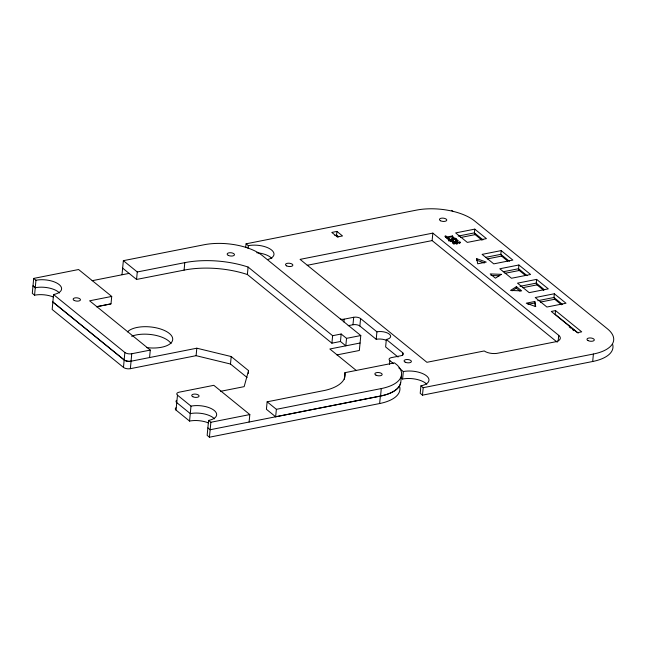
<?xml version="1.0" encoding="UTF-8"?>
<svg xmlns="http://www.w3.org/2000/svg" width="646" height="646" viewBox="0 0 646 646"><rect width="100%" height="100%" fill="white"/><g stroke="black" fill="none" stroke-linecap="round" stroke-linejoin="round"><path stroke-width="0.97" d="M110.934 303.846L96.561 306.737L110.999 303.903L111.718 296.433L78.594 269.527L33.681 278.418L32.3 293.349L34.569 295.19A16.933 7.558 5.5 0 1 53.303 296.974M34.569 295.19L35.95 280.259L33.681 278.418M35.95 280.259A16.933 7.558 5.5 0 1 59.141 284.563A16.933 7.558 5.5 0 1 53.545 294.552L52.173 309.482L123.475 367.404A5.031 2.245 5.5 0 0 130.371 368.68L196.101 355.68L230.485 364.021L247.079 377.498M122.013 274.679L123.362 260.669L203.999 244.769A42.604 19.009 5.5 0 1 262.357 255.582L360.791 335.54L359.354 350.479L336.921 354.92M123.475 367.404L124.856 352.474L53.545 294.552M137.275 271.974L184.796 262.647A62.63 27.948 5.5 0 1 248.096 267.048L332.625 335.702L341.177 334.014L346.531 338.359L345.812 345.828L340.458 341.484L331.907 343.179L247.378 274.518A62.63 27.948 5.5 0 0 184.078 270.125L136.556 279.443L137.275 271.974L123.362 260.669M130.371 368.68L131.752 353.75L150.284 350.084L149.565 357.553M184.078 270.125L184.796 262.647M208.287 422.855A16.933 7.558 5.5 0 0 189.553 421.071L176.043 410.097L177.48 395.15A5.031 2.245 5.5 0 1 179.144 392.187L213.818 385.323L249.824 414.562L249.098 422.032M189.553 421.071L190.998 406.132L177.48 395.15M196.101 355.68L196.82 348.202L231.203 356.544L248.549 370.634L248.282 373.436M190.998 406.132A16.933 7.558 5.5 0 1 214.189 410.428A16.933 7.558 5.5 0 1 208.593 420.425L207.156 435.364L209.425 437.213L379.638 403.54A42.604 19.009 5.5 0 0 399.68 386.663M209.425 437.213L210.862 422.274L208.593 420.425M230.485 364.021L231.203 356.544M245.706 247.563L246.069 243.825L416.282 210.152A42.604 19.009 5.5 0 1 474.64 220.972L607.482 328.871A42.604 19.009 5.5 0 1 593.408 354.024L592.689 361.494L422.476 395.166L420.207 393.317L420.926 385.848A16.933 7.558 5.5 0 0 426.513 375.859A16.933 7.558 5.5 0 0 403.322 371.555L398.816 367.897M248.072 248.476L248.339 245.674L246.069 243.825M247.378 274.518L248.096 267.048M380.559 396.038L381.277 388.569A42.604 19.009 5.5 0 0 397.145 365.014L394.44 362.866L344.932 372.677A46.302 20.664 5.5 0 1 325.083 390.354L267.137 401.82L266.418 409.289L275.656 416.791L380.559 396.038A42.604 19.009 5.5 0 0 400.778 382.505L401.505 375.035M275.656 416.791L276.375 409.322L267.137 401.82M336.929 231.413L342.501 235.951L337.374 236.961L331.794 232.431L336.929 231.413L336.566 235.152L337.317 236.904M331.907 343.179L332.625 335.702M340.458 341.484L341.177 334.014M343.866 321.966L344.14 319.164L353.693 317.275A5.031 2.245 5.5 0 1 360.581 318.551L376.925 331.826A9.06 4.037 5.5 0 1 389.336 334.127A9.06 4.037 5.5 0 1 386.34 339.473L385.622 346.942L398.073 357.06M344.302 379.218L344.932 372.677M348.194 325.689L352.974 324.744L353.693 317.275M386.542 340.385A9.06 4.037 5.5 0 0 376.206 339.295L359.862 326.02L360.581 318.551M376.206 339.295L376.925 331.826M379.638 403.54L380.357 396.071A42.604 19.009 5.5 0 0 400.585 382.529M389.449 364.312L389.804 360.581A5.031 2.245 5.5 0 1 391.468 357.609L401.021 355.72A5.031 2.245 5.5 0 0 402.684 352.748L386.34 339.473M402.418 355.55L402.684 352.748M426.82 384.281A16.933 7.558 5.5 0 0 402.603 379.024L403.322 371.555M557.215 342.186L432.126 240.587L432.844 233.117L300.075 259.377L426.909 362.301L484.225 350.964A10.207 4.554 5.5 0 0 498.429 353.087L555.059 341.887A11.071 4.942 5.5 0 0 558.992 340.329L559.597 339.788A11.071 4.942 5.5 0 0 558.717 335.347L432.844 233.117M422.476 395.166L423.195 387.697L420.926 385.848M445.683 237.534L445.829 236.04L444.828 236.242L447.928 238.762L448.93 238.568L447.735 237.591L447.589 239.093M446.879 238.511L447.024 237.017L445.829 236.04M448.623 240.95L448.615 239.036L449.769 239.028C450.981 241.233 452.297 239.795 452.168 238.237C453.54 236.791 458.7 239.827 455.753 239.973C452.733 235.435 453.484 244.729 448.768 239.456M449.769 239.028L449.624 240.522L448.469 240.53M449.777 240.918L449.923 239.424M450.149 241.313L450.294 239.819M450.456 241.515L450.601 240.021M450.795 241.644L450.932 240.15M451.804 241.547L452.168 238.237M452.248 237.445L452.386 235.951L447.024 237.017M452.071 239.876L451.917 241.144M451.82 239.868L452.458 238.124M452.547 241.426L452.41 242.339L454.259 243.808L460.533 242.573L459.831 241.992L457.416 242.468L456.827 242L458.28 240.74L457.489 240.094L455.882 241.442L452.547 241.426L452.41 242.92L453.847 242.573M452.313 239.618L452.854 238.027M452.741 242.767L452.886 241.273M453.137 241.039L453.29 237.962M453.258 238.745L452.999 240.7M453.201 242.654L453.347 241.152M453.573 239.44L453.718 237.946M453.645 241.911C452.588 246.392 453.952 238.988 456.48 242.654L456.342 244.148M453.678 243.324L453.823 241.83M453.839 244.228L453.549 242.016M454.841 239.682L454.986 238.188M455.382 238.366L455.624 240.078L455.769 238.584M455.115 242.718L455.252 241.224M455.882 241.442L455.737 242.936L457.344 241.588L457.489 240.094M455.987 240.352L456.133 238.859M456.011 242.638L456.149 241.144M456.391 242.282L456.536 240.788M456.988 240.425L456.682 243.494L457.279 243.962L457.416 242.468M456.827 243.599L456.972 242.105M456.932 243.687L457.077 242.193M459.686 243.485L459.831 241.992M474.762 229.136L486.438 238.624L467.333 242.403L455.656 232.915L474.762 229.136L474.398 232.875L475.149 234.627L481.973 240.175M476.756 258.699L477.709 263.786L486.26 262.098L476.756 258.699L476.611 260.193L484.387 262.97M501.191 250.6L512.867 260.088L493.762 263.867L482.086 254.387L501.191 250.6L500.828 254.338L501.579 256.091L507.643 261.024M512.068 290.845L516.315 288.116L516.453 286.622L521.685 290.87L510.518 290.442L516.453 286.622M518.899 264.989L530.584 274.477L511.479 278.256L499.794 268.768L518.899 264.989L518.544 268.728L519.287 270.48L525.36 275.406M536.616 279.379L548.293 288.867L529.187 292.646L517.511 283.158L536.616 279.379L536.253 283.11L537.004 284.87L543.827 290.409M535.268 306.398L534.775 301.504L526.224 303.2L535.728 306.6L534.775 301.504M554.325 293.76L566.009 303.249L546.904 307.028L535.219 297.54L554.325 293.76L553.969 297.499L554.712 299.251L561.544 304.799M555.552 310.605L581.707 331.842L577.427 332.69L551.272 311.445L555.552 310.605L555.197 314.336L578.267 333.078M558.176 340.951L558.717 335.347M248.549 370.634L244.148 386.647L220.609 391.306M92.12 280.703L129.103 273.387M334.854 235.491L336.566 235.152L338.657 236.856M111.718 296.433L89.616 300.802L150.284 350.084M307.221 265.296L432.126 240.587M447.735 237.591L453.104 236.533L452.386 235.951M458.159 236.089L474.398 232.875L482.966 239.827M460.655 237.494L475.149 234.627M456.48 242.654L453.985 242.735M485.542 257.366L500.828 254.338L509.395 261.299M487.262 258.925L501.579 256.091M503.258 271.748L518.544 268.728L527.104 275.68M504.978 273.315L519.287 270.48M196.82 348.202L131.033 361.219A5.031 2.245 5.5 0 1 124.137 359.943L52.827 302.021M520.014 286.323L536.253 283.11L544.045 289.44M522.687 287.696L537.004 284.87M346.531 338.359L360.791 335.54M537.73 300.713L553.969 297.499L562.529 304.46M527.984 304.314L534.638 302.998M540.403 302.086L554.712 299.251M360.072 343.01L329.848 348.993L356.447 370.602M210.862 422.274L249.824 414.562M276.375 409.322L381.277 388.569M380.357 396.071L210.144 429.743L207.875 427.894M423.195 387.697L593.408 354.024M452.717 239.521L453.145 239.456M490.976 275.454L499.35 275.785M451.675 210.378L453.209 211.622M569.199 326.86L570.757 328.128M572.324 329.395L573.882 330.663M516.315 288.116L520.046 291.152M389.804 360.581L393.559 363.625M401.101 377.805L402.603 379.024M122.643 268.147L136.556 279.443M52.891 302.013L124.194 359.935A5.031 2.245 5.5 0 0 131.09 361.211M35.231 287.728L32.962 285.887L35.288 287.72A16.933 7.558 5.5 0 1 59.505 292.977M344.14 319.164A5.031 2.245 5.5 0 1 340.345 319.14M248.339 245.674A16.933 7.558 5.5 0 1 270.924 249.509A16.933 7.558 5.5 0 1 267.743 259.53M352.974 324.744A5.031 2.245 5.5 0 1 359.862 326.02M256.728 252.731A16.933 7.558 5.5 0 1 271.837 258.4M612.723 344.617A42.604 19.009 5.5 0 1 592.689 361.494M131.655 336.267A23.482 10.481 5.5 0 1 171.045 343.575M176.043 410.097A5.031 2.245 5.5 0 1 175.914 407.836M127.496 331.891A23.482 10.481 5.5 0 1 155.936 327.772A23.482 10.481 5.5 0 1 172.232 341.258A23.482 10.481 5.5 0 1 146.416 347.564M214.496 418.858A16.933 7.558 5.5 0 0 190.279 413.602L176.762 402.628A5.031 2.245 5.5 0 1 176.633 400.358M131.752 353.75A5.031 2.245 5.5 0 1 124.856 352.474M501.361 274.356L495.417 278.176L490.185 273.928L501.361 274.356M588.11 340.62A3.69 1.647 5.5 0 0 594.215 340.28A3.69 1.647 5.5 0 0 589.604 337.947A3.69 1.647 5.5 0 0 588.11 340.62M440.572 220.779A3.69 1.647 5.5 0 0 446.677 220.439A3.69 1.647 5.5 0 0 442.058 218.114A3.69 1.647 5.5 0 0 440.572 220.779M405.204 362.172A3.69 1.647 5.5 0 0 411.308 361.833A3.69 1.647 5.5 0 0 406.697 359.507A3.69 1.647 5.5 0 0 405.204 362.172M286.654 265.886A3.69 1.647 5.5 0 0 292.759 265.546A3.69 1.647 5.5 0 0 288.148 263.213A3.69 1.647 5.5 0 0 286.654 265.886M74.266 300.471A3.69 1.647 5.5 0 0 80.37 300.132A3.69 1.647 5.5 0 0 75.76 297.806A3.69 1.647 5.5 0 0 74.266 300.471M375.98 375.165A3.69 1.647 5.5 0 0 382.085 374.825A3.69 1.647 5.5 0 0 377.474 372.5A3.69 1.647 5.5 0 0 375.98 375.165M228.28 255.388A3.69 1.647 5.5 0 0 234.393 255.049A3.69 1.647 5.5 0 0 229.774 252.723A3.69 1.647 5.5 0 0 228.28 255.388M192.871 396.749A3.69 1.647 5.5 0 0 198.976 396.41A3.69 1.647 5.5 0 0 194.365 394.076A3.69 1.647 5.5 0 0 192.871 396.749"/></g></svg>
